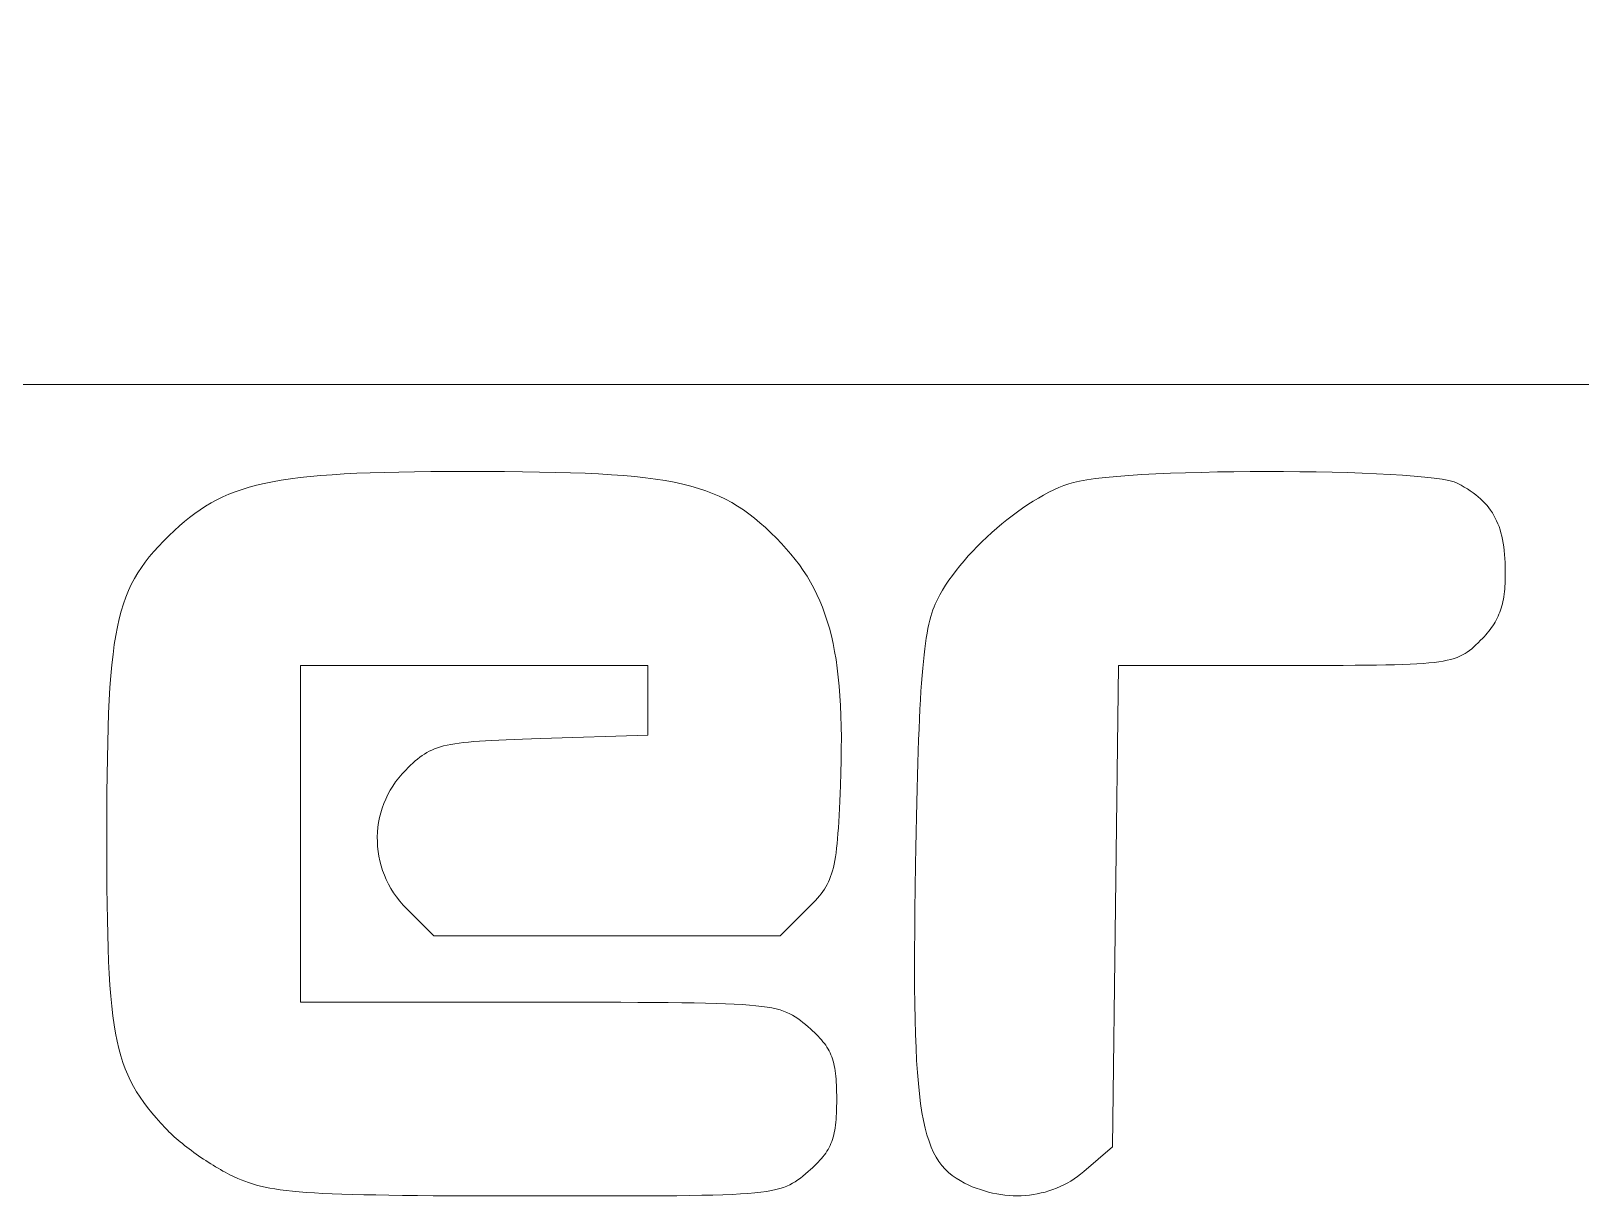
# Model space of a CAD drawing. Header units: millimetres. Extents: x -350 to 1050, y -3 to 474.
# Drawn here: x -211.02 to -186.57, y 121.79 to 140.18 of the extents above; entities that cross this region are included whole.
import ezdxf

# ---------------------------------------------------------------- set-up
doc = ezdxf.new("R2010")
doc.units = ezdxf.units.MM
doc.header["$MEASUREMENT"] = 0
doc.layers.get('0').update_dxf_attribs({"linetype": 'CONTINUOUS', "lineweight": 0, "true_color": 0x000000})
doc.layers.add('AcrylicCover', color=3, linetype='CONTINUOUS', lineweight=0)
doc.layers.add('Text', color=1, linetype='CONTINUOUS', lineweight=0, true_color=0xff0000)

# ---------------------------------------------------------------- blocks, each defined once
blk = doc.blocks.new('AcrylicCover')
blk.add_lwpolyline([(102.5, 218.798, -0.414215), (123.5, 197.798), (123.5, 10, -0.414214), (102.5, -11), (-102.5, -11, -0.414214), (-123.5, 10), (-123.5, 197.798, -0.414212), (-102.5, 218.798)], format="xyb", close=True)

msp = doc.modelspace()

# ---------------------------------------------------------------- linework, layer by layer
at = {"layer": 'Text'}
for p, q in [((-207.584, 132.978), (-207.467, 133.01)), ((-207.467, 133.01), (-207.344, 133.039)), ((-207.344, 133.039), (-207.214, 133.065)), ((-207.214, 133.065), (-207.077, 133.089)), ((-207.077, 133.089), (-206.933, 133.111)), ((-206.933, 133.111), (-206.781, 133.13)), ((-206.781, 133.13), (-206.62, 133.147)), ((-206.62, 133.147), (-206.451, 133.163)), ((-206.451, 133.163), (-206.272, 133.176)), ((-206.272, 133.176), (-206.083, 133.188)), ((-206.083, 133.188), (-205.884, 133.198)), ((-205.884, 133.198), (-205.674, 133.206)), ((-205.674, 133.206), (-205.454, 133.213)), ((-205.454, 133.213), (-205.221, 133.218)), ((-205.221, 133.218), (-204.976, 133.222)), ((-204.976, 133.222), (-204.719, 133.225)), ((-204.719, 133.225), (-204.449, 133.226)), ((-204.449, 133.226), (-204.165, 133.227)), ((-204.165, 133.227), (-203.851, 133.226)), ((-203.851, 133.226), (-203.553, 133.225)), ((-203.553, 133.225), (-203.271, 133.222)), ((-203.271, 133.222), (-203.004, 133.218)), ((-203.004, 133.218), (-202.751, 133.213)), ((-202.751, 133.213), (-202.512, 133.206)), ((-202.512, 133.206), (-202.285, 133.198)), ((-202.285, 133.198), (-202.072, 133.188)), ((-202.072, 133.188), (-201.87, 133.175)), ((-201.87, 133.175), (-201.68, 133.161)), ((-201.68, 133.161), (-201.5, 133.145)), ((-201.5, 133.145), (-201.331, 133.127)), ((-201.331, 133.127), (-201.171, 133.106)), ((-201.171, 133.106), (-201.02, 133.082)), ((-201.02, 133.082), (-200.878, 133.056)), ((-200.878, 133.056), (-200.743, 133.027)), ((-200.743, 133.027), (-200.616, 132.995)), ((-194.732, 133.004), (-194.655, 133.031)), ((-194.655, 133.031), (-194.581, 133.054)), ((-194.581, 133.054), (-194.486, 133.076)), ((-194.486, 133.076), (-194.369, 133.097)), ((-194.369, 133.097), (-194.231, 133.116)), ((-194.231, 133.116), (-194.073, 133.133)), ((-194.073, 133.133), (-193.898, 133.149)), ((-193.898, 133.149), (-193.706, 133.164)), ((-193.706, 133.164), (-193.5, 133.177)), ((-193.5, 133.177), (-193.281, 133.188)), ((-193.281, 133.188), (-193.051, 133.198)), ((-193.051, 133.198), (-192.812, 133.206)), ((-192.812, 133.206), (-192.565, 133.213)), ((-192.565, 133.213), (-192.311, 133.219)), ((-192.311, 133.219), (-192.053, 133.222)), ((-192.053, 133.222), (-191.792, 133.225)), ((-191.792, 133.225), (-191.53, 133.226)), ((-191.53, 133.226), (-191.268, 133.225)), ((-191.268, 133.225), (-191.008, 133.223)), ((-191.008, 133.223), (-190.752, 133.219)), ((-190.752, 133.219), (-190.502, 133.214)), ((-190.502, 133.214), (-190.258, 133.208)), ((-190.258, 133.208), (-190.024, 133.2)), ((-190.024, 133.2), (-189.799, 133.19)), ((-189.799, 133.19), (-189.587, 133.179)), ((-189.587, 133.179), (-189.388, 133.167)), ((-189.388, 133.167), (-189.204, 133.153)), ((-189.204, 133.153), (-189.038, 133.138)), ((-189.038, 133.138), (-188.89, 133.121)), ((-188.89, 133.121), (-188.763, 133.103)), ((-188.763, 133.103), (-188.657, 133.083)), ((-188.657, 133.083), (-188.575, 133.062)), ((-188.575, 133.062), (-188.518, 133.039)), ((-188.518, 133.039), (-188.466, 133.011)), ((-188.466, 133.011), (-188.415, 132.981)), ((-208.185, 132.731), (-208.094, 132.78)), ((-208.094, 132.78), (-208.001, 132.825)), ((-208.001, 132.825), (-207.903, 132.868)), ((-207.903, 132.868), (-207.802, 132.908)), ((-207.802, 132.908), (-207.696, 132.944)), ((-207.696, 132.944), (-207.584, 132.978)), ((-200.616, 132.995), (-200.496, 132.96)), ((-200.496, 132.96), (-200.381, 132.922)), ((-200.381, 132.922), (-200.272, 132.881)), ((-200.272, 132.881), (-200.168, 132.836)), ((-200.168, 132.836), (-200.068, 132.788)), ((-200.068, 132.788), (-199.972, 132.736)), ((-195.216, 132.758), (-195.133, 132.808)), ((-195.133, 132.808), (-195.051, 132.855)), ((-195.051, 132.855), (-194.97, 132.898)), ((-194.97, 132.898), (-194.889, 132.937)), ((-194.889, 132.937), (-194.81, 132.973)), ((-194.81, 132.973), (-194.732, 133.004)), ((-188.415, 132.981), (-188.367, 132.952)), ((-188.367, 132.952), (-188.321, 132.921)), ((-188.321, 132.921), (-188.277, 132.891)), ((-188.277, 132.891), (-188.236, 132.859)), ((-188.236, 132.859), (-188.196, 132.827)), ((-188.196, 132.827), (-188.158, 132.794)), ((-188.158, 132.794), (-188.123, 132.76)), ((-208.522, 132.503), (-208.44, 132.565)), ((-208.44, 132.565), (-208.357, 132.624)), ((-208.357, 132.624), (-208.272, 132.679)), ((-208.272, 132.679), (-208.185, 132.731)), ((-199.972, 132.736), (-199.879, 132.68)), ((-199.879, 132.68), (-199.788, 132.62)), ((-199.788, 132.62), (-199.7, 132.557)), ((-199.7, 132.557), (-199.613, 132.489)), ((-195.63, 132.465), (-195.548, 132.529)), ((-195.548, 132.529), (-195.465, 132.59)), ((-195.465, 132.59), (-195.382, 132.649)), ((-195.382, 132.649), (-195.299, 132.705)), ((-195.299, 132.705), (-195.216, 132.758)), ((-188.123, 132.76), (-188.089, 132.725)), ((-188.089, 132.725), (-188.057, 132.689)), ((-188.057, 132.689), (-188.028, 132.652)), ((-188.028, 132.652), (-188, 132.614)), ((-188, 132.614), (-187.973, 132.574)), ((-187.973, 132.574), (-187.949, 132.533)), ((-187.949, 132.533), (-187.926, 132.491)), ((-208.852, 132.21), (-208.763, 132.294)), ((-208.763, 132.294), (-208.683, 132.368)), ((-208.683, 132.368), (-208.603, 132.437)), ((-208.603, 132.437), (-208.522, 132.503)), ((-199.613, 132.489), (-199.526, 132.417)), ((-199.526, 132.417), (-199.44, 132.34)), ((-199.44, 132.34), (-199.354, 132.259)), ((-195.87, 132.262), (-195.791, 132.331)), ((-195.791, 132.331), (-195.711, 132.399)), ((-195.711, 132.399), (-195.63, 132.465)), ((-187.926, 132.491), (-187.905, 132.448)), ((-187.905, 132.448), (-187.886, 132.403)), ((-187.886, 132.403), (-187.868, 132.356)), ((-187.868, 132.356), (-187.852, 132.308)), ((-187.852, 132.308), (-187.837, 132.258)), ((-209.088, 131.963), (-209.014, 132.045)), ((-209.014, 132.045), (-208.935, 132.127)), ((-208.935, 132.127), (-208.852, 132.21)), ((-199.354, 132.259), (-199.266, 132.173)), ((-199.266, 132.173), (-199.186, 132.091)), ((-199.186, 132.091), (-199.11, 132.008)), ((-196.17, 131.969), (-196.098, 132.044)), ((-196.098, 132.044), (-196.024, 132.118)), ((-196.024, 132.118), (-195.948, 132.19)), ((-195.948, 132.19), (-195.87, 132.262)), ((-187.837, 132.258), (-187.824, 132.206)), ((-187.824, 132.206), (-187.813, 132.152)), ((-187.813, 132.152), (-187.803, 132.097)), ((-187.803, 132.097), (-187.794, 132.039)), ((-187.794, 132.039), (-187.787, 131.98)), ((-209.284, 131.713), (-209.223, 131.798)), ((-209.223, 131.798), (-209.158, 131.881)), ((-209.158, 131.881), (-209.088, 131.963)), ((-199.11, 132.008), (-199.038, 131.924)), ((-199.038, 131.924), (-198.969, 131.839)), ((-198.969, 131.839), (-198.903, 131.752)), ((-196.371, 131.74), (-196.307, 131.817)), ((-196.307, 131.817), (-196.24, 131.893)), ((-196.24, 131.893), (-196.17, 131.969)), ((-187.787, 131.98), (-187.78, 131.918)), ((-187.78, 131.918), (-187.776, 131.854)), ((-187.776, 131.854), (-187.772, 131.788)), ((-187.772, 131.788), (-187.77, 131.72)), ((-209.393, 131.536), (-209.341, 131.626)), ((-209.341, 131.626), (-209.284, 131.713)), ((-198.903, 131.752), (-198.842, 131.663)), ((-198.842, 131.663), (-198.783, 131.573)), ((-198.783, 131.573), (-198.728, 131.48)), ((-196.546, 131.509), (-196.491, 131.586)), ((-196.491, 131.586), (-196.433, 131.663)), ((-196.433, 131.663), (-196.371, 131.74)), ((-187.769, 131.551), (-187.771, 131.504)), ((-187.77, 131.72), (-187.769, 131.649)), ((-187.769, 131.649), (-187.769, 131.599)), ((-187.769, 131.599), (-187.769, 131.551)), ((-209.529, 131.243), (-209.487, 131.346)), ((-209.487, 131.346), (-209.442, 131.443)), ((-209.442, 131.443), (-209.393, 131.536)), ((-198.728, 131.48), (-198.676, 131.385)), ((-198.676, 131.385), (-198.627, 131.287)), ((-196.688, 131.281), (-196.645, 131.356)), ((-196.645, 131.356), (-196.597, 131.432)), ((-196.597, 131.432), (-196.546, 131.509)), ((-187.782, 131.33), (-187.787, 131.29)), ((-187.778, 131.372), (-187.782, 131.33)), ((-187.775, 131.414), (-187.778, 131.372)), ((-187.772, 131.458), (-187.775, 131.414)), ((-187.771, 131.504), (-187.772, 131.458)), ((-209.602, 131.022), (-209.567, 131.136)), ((-209.567, 131.136), (-209.529, 131.243)), ((-198.627, 131.287), (-198.582, 131.187)), ((-198.582, 131.187), (-198.539, 131.083)), ((-198.539, 131.083), (-198.5, 130.976)), ((-196.798, 131.042), (-196.78, 131.089)), ((-196.78, 131.089), (-196.762, 131.133)), ((-196.762, 131.133), (-196.727, 131.206)), ((-196.727, 131.206), (-196.688, 131.281)), ((-187.834, 131.071), (-187.844, 131.037)), ((-187.824, 131.105), (-187.834, 131.071)), ((-187.815, 131.14), (-187.824, 131.105)), ((-187.807, 131.176), (-187.815, 131.14)), ((-187.799, 131.213), (-187.807, 131.176)), ((-187.793, 131.251), (-187.799, 131.213)), ((-187.787, 131.29), (-187.793, 131.251)), ((-209.662, 130.774), (-209.633, 130.902)), ((-209.633, 130.902), (-209.602, 131.022)), ((-198.5, 130.976), (-198.464, 130.866)), ((-198.464, 130.866), (-198.43, 130.753)), ((-196.876, 130.747), (-196.862, 130.815)), ((-196.862, 130.815), (-196.847, 130.878)), ((-196.847, 130.878), (-196.831, 130.936)), ((-196.831, 130.936), (-196.815, 130.991)), ((-196.815, 130.991), (-196.798, 131.042)), ((-187.947, 130.821), (-187.966, 130.791)), ((-187.93, 130.85), (-187.947, 130.821)), ((-187.913, 130.88), (-187.93, 130.85)), ((-187.897, 130.91), (-187.913, 130.88)), ((-187.882, 130.941), (-187.897, 130.91)), ((-187.869, 130.973), (-187.882, 130.941)), ((-187.856, 131.005), (-187.869, 130.973)), ((-187.844, 131.037), (-187.856, 131.005)), ((-209.711, 130.494), (-209.688, 130.638)), ((-209.688, 130.638), (-209.662, 130.774)), ((-198.43, 130.753), (-198.4, 130.635)), ((-198.4, 130.635), (-198.372, 130.514)), ((-196.915, 130.514), (-196.902, 130.597)), ((-196.902, 130.597), (-196.889, 130.675)), ((-196.889, 130.675), (-196.876, 130.747)), ((-188.131, 130.59), (-188.159, 130.562)), ((-188.104, 130.619), (-188.131, 130.59)), ((-188.078, 130.648), (-188.104, 130.619)), ((-188.053, 130.676), (-188.078, 130.648)), ((-188.03, 130.705), (-188.053, 130.676)), ((-188.007, 130.734), (-188.03, 130.705)), ((-187.986, 130.762), (-188.007, 130.734)), ((-187.966, 130.791), (-187.986, 130.762)), ((-209.749, 130.177), (-209.731, 130.34)), ((-209.731, 130.34), (-209.711, 130.494)), ((-198.372, 130.514), (-198.348, 130.388)), ((-198.348, 130.388), (-198.326, 130.258)), ((-196.948, 130.23), (-196.938, 130.331)), ((-196.938, 130.331), (-196.926, 130.426)), ((-196.926, 130.426), (-196.915, 130.514)), ((-188.443, 130.331), (-188.484, 130.311)), ((-188.404, 130.353), (-188.443, 130.331)), ((-188.368, 130.376), (-188.404, 130.353)), ((-188.333, 130.402), (-188.368, 130.376)), ((-188.299, 130.43), (-188.333, 130.402)), ((-188.265, 130.459), (-188.299, 130.43)), ((-188.231, 130.491), (-188.265, 130.459)), ((-188.196, 130.525), (-188.231, 130.491)), ((-188.159, 130.562), (-188.196, 130.525)), ((-209.765, 130.003), (-209.749, 130.177)), ((-204.033, 130.166), (-206.772, 130.166)), ((-206.772, 130.166), (-206.772, 127.508)), ((-201.295, 130.166), (-204.033, 130.166)), ((-201.295, 129.617), (-201.295, 130.166)), ((-198.326, 130.258), (-198.306, 130.123)), ((-198.306, 130.123), (-198.29, 129.983)), ((-196.968, 130.008), (-196.958, 130.123)), ((-196.958, 130.123), (-196.948, 130.23)), ((-193.868, 130.166), (-193.917, 126.366)), ((-191.211, 130.166), (-193.868, 130.166)), ((-190.967, 130.166), (-191.211, 130.166)), ((-190.738, 130.166), (-190.967, 130.166)), ((-190.524, 130.167), (-190.738, 130.166)), ((-190.324, 130.167), (-190.524, 130.167)), ((-190.137, 130.168), (-190.324, 130.167)), ((-189.964, 130.17), (-190.137, 130.168)), ((-189.802, 130.172), (-189.964, 130.17)), ((-189.653, 130.174), (-189.802, 130.172)), ((-189.515, 130.177), (-189.653, 130.174)), ((-189.388, 130.181), (-189.515, 130.177)), ((-189.271, 130.186), (-189.388, 130.181)), ((-189.163, 130.191), (-189.271, 130.186)), ((-189.065, 130.198), (-189.163, 130.191)), ((-188.974, 130.205), (-189.065, 130.198)), ((-188.892, 130.214), (-188.974, 130.205)), ((-188.817, 130.223), (-188.892, 130.214)), ((-188.748, 130.234), (-188.817, 130.223)), ((-188.685, 130.247), (-188.748, 130.234)), ((-188.628, 130.261), (-188.685, 130.247)), ((-188.576, 130.276), (-188.628, 130.261)), ((-188.528, 130.292), (-188.576, 130.276)), ((-188.484, 130.311), (-188.528, 130.292)), ((-209.779, 129.817), (-209.765, 130.003)), ((-198.29, 129.983), (-198.276, 129.838)), ((-198.276, 129.838), (-198.264, 129.688)), ((-196.986, 129.758), (-196.977, 129.887)), ((-196.977, 129.887), (-196.968, 130.008)), ((-209.8, 129.411), (-209.79, 129.62)), ((-209.79, 129.62), (-209.779, 129.817)), ((-201.295, 129.068), (-201.295, 129.617)), ((-198.264, 129.688), (-198.255, 129.533)), ((-197.002, 129.477), (-196.994, 129.621)), ((-196.994, 129.621), (-196.986, 129.758)), ((-209.808, 129.189), (-209.8, 129.411)), ((-198.255, 129.533), (-198.249, 129.371)), ((-198.249, 129.371), (-198.244, 129.204)), ((-197.009, 129.324), (-197.002, 129.477)), ((-209.815, 128.952), (-209.808, 129.189)), ((-198.244, 129.204), (-198.242, 129.031)), ((-197.023, 128.994), (-197.016, 129.163)), ((-197.016, 129.163), (-197.009, 129.324)), ((-209.82, 128.702), (-209.815, 128.952)), ((-204.66, 128.849), (-204.615, 128.866)), ((-204.615, 128.866), (-204.567, 128.881)), ((-204.567, 128.881), (-204.516, 128.895)), ((-204.516, 128.895), (-204.461, 128.907)), ((-204.461, 128.907), (-204.403, 128.919)), ((-204.403, 128.919), (-204.34, 128.93)), ((-204.34, 128.93), (-204.273, 128.939)), ((-204.273, 128.939), (-204.201, 128.948)), ((-204.201, 128.948), (-204.124, 128.956)), ((-204.124, 128.956), (-204.041, 128.964)), ((-204.041, 128.964), (-203.952, 128.97)), ((-203.952, 128.97), (-203.857, 128.977)), ((-203.857, 128.977), (-203.755, 128.983)), ((-203.755, 128.983), (-203.646, 128.988)), ((-203.646, 128.988), (-203.53, 128.993)), ((-203.53, 128.993), (-203.405, 128.998)), ((-203.405, 128.998), (-203.273, 129.003)), ((-203.273, 129.003), (-203.132, 129.008)), ((-203.132, 129.008), (-202.983, 129.013)), ((-202.983, 129.013), (-201.295, 129.068)), ((-198.243, 128.852), (-198.245, 128.666)), ((-198.242, 129.031), (-198.243, 128.852)), ((-197.03, 128.815), (-197.023, 128.994)), ((-209.824, 128.436), (-209.82, 128.702)), ((-205.037, 128.59), (-205, 128.625)), ((-205, 128.625), (-204.963, 128.658)), ((-204.963, 128.658), (-204.928, 128.688)), ((-204.928, 128.688), (-204.892, 128.716)), ((-204.892, 128.716), (-204.856, 128.743)), ((-204.856, 128.743), (-204.82, 128.768)), ((-204.82, 128.768), (-204.782, 128.79)), ((-204.782, 128.79), (-204.743, 128.811)), ((-204.743, 128.811), (-204.702, 128.831)), ((-204.702, 128.831), (-204.66, 128.849)), ((-198.245, 128.666), (-198.25, 128.473)), ((-197.042, 128.429), (-197.036, 128.626)), ((-197.036, 128.626), (-197.03, 128.815)), ((-209.826, 128.155), (-209.824, 128.436)), ((-205.273, 128.329), (-205.224, 128.393)), ((-205.224, 128.393), (-205.171, 128.455)), ((-205.171, 128.455), (-205.114, 128.514)), ((-205.114, 128.514), (-205.075, 128.553)), ((-205.075, 128.553), (-205.037, 128.59)), ((-198.25, 128.473), (-198.257, 128.273)), ((-197.047, 128.221), (-197.042, 128.429)), ((-209.828, 127.858), (-209.826, 128.155)), ((-205.43, 128.057), (-205.396, 128.127)), ((-205.396, 128.127), (-205.359, 128.196)), ((-205.359, 128.196), (-205.318, 128.263)), ((-205.318, 128.263), (-205.273, 128.329)), ((-198.262, 128.145), (-198.267, 128.023)), ((-198.257, 128.273), (-198.262, 128.145)), ((-197.052, 128.003), (-197.047, 128.221)), ((-205.508, 127.839), (-205.486, 127.913)), ((-205.486, 127.913), (-205.46, 127.985)), ((-205.46, 127.985), (-205.43, 128.057)), ((-198.272, 127.909), (-198.278, 127.801)), ((-198.267, 128.023), (-198.272, 127.909)), ((-197.058, 127.775), (-197.052, 128.003)), ((-209.829, 127.543), (-209.828, 127.858)), ((-205.552, 127.613), (-205.541, 127.689)), ((-205.541, 127.689), (-205.527, 127.764)), ((-205.527, 127.764), (-205.508, 127.839)), ((-198.283, 127.7), (-198.289, 127.605)), ((-198.278, 127.801), (-198.283, 127.7)), ((-197.062, 127.536), (-197.058, 127.775)), ((-209.829, 127.233), (-209.829, 127.543)), ((-206.772, 127.508), (-206.772, 124.85)), ((-205.562, 127.461), (-205.559, 127.537)), ((-205.561, 127.384), (-205.562, 127.461)), ((-205.557, 127.308), (-205.561, 127.384)), ((-205.559, 127.537), (-205.552, 127.613)), ((-198.302, 127.432), (-198.309, 127.354)), ((-198.295, 127.516), (-198.302, 127.432)), ((-198.289, 127.605), (-198.295, 127.516)), ((-197.067, 127.286), (-197.062, 127.536)), ((-209.828, 126.94), (-209.829, 127.233)), ((-205.549, 127.232), (-205.557, 127.308)), ((-205.537, 127.156), (-205.549, 127.232)), ((-205.521, 127.08), (-205.537, 127.156)), ((-198.335, 127.146), (-198.345, 127.086)), ((-198.326, 127.211), (-198.335, 127.146)), ((-198.317, 127.28), (-198.326, 127.211)), ((-198.309, 127.354), (-198.317, 127.28)), ((-197.072, 127.025), (-197.067, 127.286)), ((-209.826, 126.663), (-209.828, 126.94)), ((-205.501, 127.005), (-205.521, 127.08)), ((-205.478, 126.931), (-205.501, 127.005)), ((-205.451, 126.858), (-205.478, 126.931)), ((-198.381, 126.925), (-198.396, 126.878)), ((-198.368, 126.976), (-198.381, 126.925)), ((-198.356, 127.029), (-198.368, 126.976)), ((-198.345, 127.086), (-198.356, 127.029)), ((-197.077, 126.656), (-197.072, 127.025)), ((-209.824, 126.401), (-209.826, 126.663)), ((-205.42, 126.786), (-205.451, 126.858)), ((-205.385, 126.715), (-205.42, 126.786)), ((-205.346, 126.646), (-205.385, 126.715)), ((-198.487, 126.673), (-198.51, 126.636)), ((-198.466, 126.71), (-198.487, 126.673)), ((-198.446, 126.749), (-198.466, 126.71)), ((-198.428, 126.79), (-198.446, 126.749)), ((-198.411, 126.833), (-198.428, 126.79)), ((-198.396, 126.878), (-198.411, 126.833)), ((-197.082, 126.307), (-197.077, 126.656)), ((-205.304, 126.578), (-205.346, 126.646)), ((-205.258, 126.512), (-205.304, 126.578)), ((-205.208, 126.447), (-205.258, 126.512)), ((-205.154, 126.385), (-205.208, 126.447)), ((-198.686, 126.421), (-198.723, 126.383)), ((-198.652, 126.457), (-198.686, 126.421)), ((-198.62, 126.493), (-198.652, 126.457)), ((-198.589, 126.529), (-198.62, 126.493)), ((-198.561, 126.564), (-198.589, 126.529)), ((-198.535, 126.6), (-198.561, 126.564)), ((-198.51, 126.636), (-198.535, 126.6)), ((-209.82, 126.154), (-209.824, 126.401)), ((-205.097, 126.324), (-205.154, 126.385)), ((-204.67, 125.897), (-205.097, 126.324)), ((-198.761, 126.344), (-199.208, 125.897)), ((-198.723, 126.383), (-198.761, 126.344)), ((-197.085, 125.976), (-197.082, 126.307)), ((-193.917, 126.366), (-193.965, 122.567)), ((-209.815, 125.921), (-209.82, 126.154)), ((-209.808, 125.702), (-209.815, 125.921)), ((-197.087, 125.663), (-197.085, 125.976)), ((-209.8, 125.496), (-209.808, 125.702)), ((-201.939, 125.897), (-204.67, 125.897)), ((-199.208, 125.897), (-201.939, 125.897)), ((-209.79, 125.302), (-209.8, 125.496)), ((-197.087, 125.367), (-197.087, 125.663)), ((-209.779, 125.12), (-209.79, 125.302)), ((-197.086, 125.089), (-197.087, 125.367)), ((-209.765, 124.949), (-209.779, 125.12)), ((-209.75, 124.789), (-209.765, 124.949)), ((-197.083, 124.826), (-197.086, 125.089)), ((-209.732, 124.638), (-209.75, 124.789)), ((-206.772, 124.85), (-202.995, 124.85)), ((-202.995, 124.85), (-202.643, 124.85)), ((-202.643, 124.85), (-202.313, 124.85)), ((-202.313, 124.85), (-202.005, 124.85)), ((-202.005, 124.85), (-201.718, 124.85)), ((-201.718, 124.85), (-201.45, 124.849)), ((-201.45, 124.849), (-201.202, 124.847)), ((-201.202, 124.847), (-200.972, 124.846)), ((-200.972, 124.846), (-200.76, 124.843)), ((-200.76, 124.843), (-200.564, 124.841)), ((-200.564, 124.841), (-200.384, 124.837)), ((-200.384, 124.837), (-200.219, 124.833)), ((-200.219, 124.833), (-200.069, 124.827)), ((-200.069, 124.827), (-199.931, 124.821)), ((-199.931, 124.821), (-199.806, 124.814)), ((-199.806, 124.814), (-199.692, 124.806)), ((-199.692, 124.806), (-199.59, 124.796)), ((-199.59, 124.796), (-199.497, 124.786)), ((-199.497, 124.786), (-199.413, 124.774)), ((-199.413, 124.774), (-199.337, 124.76)), ((-199.337, 124.76), (-199.269, 124.745)), ((-199.269, 124.745), (-199.207, 124.729)), ((-199.207, 124.729), (-199.152, 124.711)), ((-199.152, 124.711), (-199.1, 124.691)), ((-197.079, 124.58), (-197.083, 124.826)), ((-209.712, 124.496), (-209.732, 124.638)), ((-209.69, 124.362), (-209.712, 124.496)), ((-199.1, 124.691), (-199.053, 124.669)), ((-199.053, 124.669), (-199.01, 124.646)), ((-199.01, 124.646), (-198.968, 124.62)), ((-198.968, 124.62), (-198.928, 124.593)), ((-198.928, 124.593), (-198.889, 124.564)), ((-198.889, 124.564), (-198.849, 124.532)), ((-198.849, 124.532), (-198.809, 124.498)), ((-198.809, 124.498), (-198.767, 124.462)), ((-198.767, 124.462), (-198.731, 124.431)), ((-197.073, 124.349), (-197.079, 124.58)), ((-209.665, 124.237), (-209.69, 124.362)), ((-209.637, 124.119), (-209.665, 124.237)), ((-198.731, 124.431), (-198.698, 124.401)), ((-198.698, 124.401), (-198.666, 124.371)), ((-198.666, 124.371), (-198.636, 124.342)), ((-198.636, 124.342), (-198.607, 124.313)), ((-198.607, 124.313), (-198.581, 124.285)), ((-198.581, 124.285), (-198.555, 124.256)), ((-198.555, 124.256), (-198.532, 124.228)), ((-198.532, 124.228), (-198.51, 124.199)), ((-197.064, 124.133), (-197.073, 124.349)), ((-209.607, 124.007), (-209.637, 124.119)), ((-209.574, 123.901), (-209.607, 124.007)), ((-198.51, 124.199), (-198.489, 124.171)), ((-198.489, 124.171), (-198.47, 124.142)), ((-198.47, 124.142), (-198.452, 124.112)), ((-198.452, 124.112), (-198.436, 124.082)), ((-198.436, 124.082), (-198.42, 124.052)), ((-198.42, 124.052), (-198.406, 124.02)), ((-198.406, 124.02), (-198.394, 123.988)), ((-198.394, 123.988), (-198.382, 123.955)), ((-197.054, 123.931), (-197.064, 124.133)), ((-209.537, 123.8), (-209.574, 123.901)), ((-209.497, 123.704), (-209.537, 123.8)), ((-198.382, 123.955), (-198.371, 123.92)), ((-198.371, 123.92), (-198.362, 123.885)), ((-198.362, 123.885), (-198.354, 123.848)), ((-198.354, 123.848), (-198.346, 123.809)), ((-198.346, 123.809), (-198.339, 123.769)), ((-198.339, 123.769), (-198.334, 123.727)), ((-198.334, 123.727), (-198.329, 123.684)), ((-197.042, 123.742), (-197.054, 123.931)), ((-197.027, 123.566), (-197.042, 123.742)), ((-209.454, 123.612), (-209.497, 123.704)), ((-209.408, 123.523), (-209.454, 123.612)), ((-209.358, 123.437), (-209.408, 123.523)), ((-198.329, 123.684), (-198.325, 123.639)), ((-198.325, 123.639), (-198.322, 123.591)), ((-198.322, 123.591), (-198.319, 123.542)), ((-198.319, 123.542), (-198.317, 123.49)), ((-198.317, 123.49), (-198.316, 123.436)), ((-197.011, 123.403), (-197.027, 123.566)), ((-209.304, 123.353), (-209.358, 123.437)), ((-209.247, 123.271), (-209.304, 123.353)), ((-209.185, 123.189), (-209.247, 123.271)), ((-198.316, 123.436), (-198.315, 123.379)), ((-198.315, 123.261), (-198.316, 123.204)), ((-198.315, 123.379), (-198.315, 123.32)), ((-198.315, 123.32), (-198.315, 123.261)), ((-196.992, 123.252), (-197.011, 123.403)), ((-196.97, 123.112), (-196.992, 123.252)), ((-209.12, 123.107), (-209.185, 123.189)), ((-209.05, 123.025), (-209.12, 123.107)), ((-208.976, 122.942), (-209.05, 123.025)), ((-198.325, 123.002), (-198.329, 122.956)), ((-198.322, 123.049), (-198.325, 123.002)), ((-198.319, 123.098), (-198.322, 123.049)), ((-198.317, 123.15), (-198.319, 123.098)), ((-198.316, 123.204), (-198.317, 123.15)), ((-196.946, 122.983), (-196.97, 123.112)), ((-196.92, 122.865), (-196.946, 122.983)), ((-208.897, 122.857), (-208.976, 122.942)), ((-208.873, 122.832), (-208.897, 122.857)), ((-208.848, 122.806), (-208.873, 122.832)), ((-208.821, 122.781), (-208.848, 122.806)), ((-208.793, 122.754), (-208.821, 122.781)), ((-208.764, 122.728), (-208.793, 122.754)), ((-198.362, 122.756), (-198.371, 122.72)), ((-198.354, 122.793), (-198.362, 122.756)), ((-198.346, 122.831), (-198.354, 122.793)), ((-198.339, 122.871), (-198.346, 122.831)), ((-198.334, 122.913), (-198.339, 122.871)), ((-198.329, 122.956), (-198.334, 122.913)), ((-196.891, 122.756), (-196.92, 122.865)), ((-196.859, 122.656), (-196.891, 122.756)), ((-208.734, 122.701), (-208.764, 122.728)), ((-208.702, 122.674), (-208.734, 122.701)), ((-208.67, 122.647), (-208.702, 122.674)), ((-208.636, 122.619), (-208.67, 122.647)), ((-208.602, 122.592), (-208.636, 122.619)), ((-208.567, 122.564), (-208.602, 122.592)), ((-208.531, 122.537), (-208.567, 122.564)), ((-208.495, 122.51), (-208.531, 122.537)), ((-208.458, 122.482), (-208.495, 122.51)), ((-198.47, 122.498), (-198.489, 122.469)), ((-198.452, 122.528), (-198.47, 122.498)), ((-198.436, 122.558), (-198.452, 122.528)), ((-198.42, 122.589), (-198.436, 122.558)), ((-198.406, 122.62), (-198.42, 122.589)), ((-198.394, 122.652), (-198.406, 122.62)), ((-198.382, 122.686), (-198.394, 122.652)), ((-198.371, 122.72), (-198.382, 122.686)), ((-196.824, 122.564), (-196.859, 122.656)), ((-196.786, 122.481), (-196.824, 122.564)), ((-193.965, 122.567), (-194.417, 122.178)), ((-208.42, 122.455), (-208.458, 122.482)), ((-208.382, 122.429), (-208.42, 122.455)), ((-208.344, 122.402), (-208.382, 122.429)), ((-208.306, 122.376), (-208.344, 122.402)), ((-208.267, 122.351), (-208.306, 122.376)), ((-208.228, 122.325), (-208.267, 122.351)), ((-208.19, 122.301), (-208.228, 122.325)), ((-208.151, 122.277), (-208.19, 122.301)), ((-208.113, 122.253), (-208.151, 122.277)), ((-208.074, 122.231), (-208.113, 122.253)), ((-198.666, 122.269), (-198.698, 122.24)), ((-198.636, 122.298), (-198.666, 122.269)), ((-198.607, 122.327), (-198.636, 122.298)), ((-198.581, 122.356), (-198.607, 122.327)), ((-198.555, 122.384), (-198.581, 122.356)), ((-198.532, 122.412), (-198.555, 122.384)), ((-198.51, 122.441), (-198.532, 122.412)), ((-198.489, 122.469), (-198.51, 122.441)), ((-196.745, 122.405), (-196.786, 122.481)), ((-196.702, 122.336), (-196.745, 122.405)), ((-196.655, 122.273), (-196.702, 122.336)), ((-196.604, 122.216), (-196.655, 122.273)), ((-208.036, 122.209), (-208.074, 122.231)), ((-207.999, 122.187), (-208.036, 122.209)), ((-207.962, 122.167), (-207.999, 122.187)), ((-207.925, 122.148), (-207.962, 122.167)), ((-207.889, 122.129), (-207.925, 122.148)), ((-207.853, 122.112), (-207.889, 122.129)), ((-207.819, 122.095), (-207.853, 122.112)), ((-207.763, 122.07), (-207.819, 122.095)), ((-207.819, 122.095), (-207.819, 122.095)), ((-207.708, 122.047), (-207.763, 122.07)), ((-207.651, 122.025), (-207.708, 122.047)), ((-207.593, 122.004), (-207.651, 122.025)), ((-198.969, 122.019), (-199.01, 121.994)), ((-198.929, 122.047), (-198.969, 122.019)), ((-198.889, 122.076), (-198.929, 122.047)), ((-198.85, 122.108), (-198.889, 122.076)), ((-198.809, 122.142), (-198.85, 122.108)), ((-198.767, 122.179), (-198.809, 122.142)), ((-198.731, 122.209), (-198.767, 122.179)), ((-198.698, 122.24), (-198.731, 122.209)), ((-196.551, 122.164), (-196.604, 122.216)), ((-196.494, 122.117), (-196.551, 122.164)), ((-196.433, 122.074), (-196.494, 122.117)), ((-196.369, 122.035), (-196.433, 122.074)), ((-196.301, 121.998), (-196.369, 122.035)), ((-194.623, 122.029), (-194.678, 121.997)), ((-194.57, 122.063), (-194.623, 122.029)), ((-194.518, 122.099), (-194.57, 122.063)), ((-194.467, 122.138), (-194.518, 122.099)), ((-194.417, 122.178), (-194.467, 122.138)), ((-207.533, 121.984), (-207.593, 122.004)), ((-207.47, 121.966), (-207.533, 121.984)), ((-207.404, 121.949), (-207.47, 121.966)), ((-207.333, 121.933), (-207.404, 121.949)), ((-207.258, 121.918), (-207.333, 121.933)), ((-207.178, 121.904), (-207.258, 121.918)), ((-207.092, 121.892), (-207.178, 121.904)), ((-207, 121.88), (-207.092, 121.892)), ((-206.9, 121.869), (-207, 121.88)), ((-206.793, 121.859), (-206.9, 121.869)), ((-206.677, 121.85), (-206.793, 121.859)), ((-206.553, 121.842), (-206.677, 121.85)), ((-206.419, 121.835), (-206.553, 121.842)), ((-206.274, 121.828), (-206.419, 121.835)), ((-206.12, 121.823), (-206.274, 121.828)), ((-205.953, 121.817), (-206.12, 121.823)), ((-205.775, 121.813), (-205.953, 121.817)), ((-205.584, 121.809), (-205.775, 121.813)), ((-205.38, 121.805), (-205.584, 121.809)), ((-205.162, 121.803), (-205.38, 121.805)), ((-204.929, 121.8), (-205.162, 121.803)), ((-204.682, 121.798), (-204.929, 121.8)), ((-204.418, 121.797), (-204.682, 121.798)), ((-204.139, 121.795), (-204.418, 121.797)), ((-203.843, 121.794), (-204.139, 121.795)), ((-203.529, 121.794), (-203.843, 121.794)), ((-203.196, 121.793), (-203.529, 121.794)), ((-202.824, 121.793), (-203.196, 121.793)), ((-202.475, 121.793), (-202.824, 121.793)), ((-202.15, 121.793), (-202.475, 121.793)), ((-201.847, 121.793), (-202.15, 121.793)), ((-201.564, 121.794), (-201.847, 121.793)), ((-201.303, 121.795), (-201.564, 121.794)), ((-201.06, 121.796), (-201.303, 121.795)), ((-200.837, 121.798), (-201.06, 121.796)), ((-200.63, 121.801), (-200.837, 121.798)), ((-200.441, 121.804), (-200.63, 121.801)), ((-200.268, 121.808), (-200.441, 121.804)), ((-200.109, 121.813), (-200.268, 121.808)), ((-199.965, 121.819), (-200.109, 121.813)), ((-199.834, 121.826), (-199.965, 121.819)), ((-199.715, 121.834), (-199.834, 121.826)), ((-199.608, 121.844), (-199.715, 121.834)), ((-199.511, 121.854), (-199.608, 121.844)), ((-199.424, 121.866), (-199.511, 121.854)), ((-199.346, 121.88), (-199.424, 121.866)), ((-199.275, 121.894), (-199.346, 121.88)), ((-199.212, 121.911), (-199.275, 121.894)), ((-199.155, 121.929), (-199.212, 121.911)), ((-199.103, 121.949), (-199.155, 121.929)), ((-199.055, 121.97), (-199.103, 121.949)), ((-199.01, 121.994), (-199.055, 121.97)), ((-196.239, 121.968), (-196.301, 121.998)), ((-196.301, 121.998), (-196.301, 121.998)), ((-196.176, 121.94), (-196.239, 121.968)), ((-196.113, 121.915), (-196.176, 121.94)), ((-196.049, 121.893), (-196.113, 121.915)), ((-195.985, 121.872), (-196.049, 121.893)), ((-195.921, 121.854), (-195.985, 121.872)), ((-195.856, 121.839), (-195.921, 121.854)), ((-195.792, 121.826), (-195.856, 121.839)), ((-195.727, 121.815), (-195.792, 121.826)), ((-195.662, 121.807), (-195.727, 121.815)), ((-195.597, 121.801), (-195.662, 121.807)), ((-195.532, 121.798), (-195.597, 121.801)), ((-195.468, 121.797), (-195.532, 121.798)), ((-195.404, 121.798), (-195.468, 121.797)), ((-195.34, 121.802), (-195.404, 121.798)), ((-195.276, 121.808), (-195.34, 121.802)), ((-195.213, 121.817), (-195.276, 121.808)), ((-195.151, 121.827), (-195.213, 121.817)), ((-195.089, 121.841), (-195.151, 121.827)), ((-195.028, 121.856), (-195.089, 121.841)), ((-194.967, 121.874), (-195.028, 121.856)), ((-194.907, 121.894), (-194.967, 121.874)), ((-194.849, 121.916), (-194.907, 121.894)), ((-194.791, 121.941), (-194.849, 121.916)), ((-194.734, 121.968), (-194.791, 121.941)), ((-194.678, 121.997), (-194.734, 121.968))]:
    msp.add_line(p, q, dxfattribs=at)

# ---------------------------------------------------------------- block references
at = {"layer": 'AcrylicCover', "linetype": 'Continuous'}
msp.add_blockref('AcrylicCover', (-200, 145.6), dxfattribs=at)

doc.saveas('drawing.dxf')
